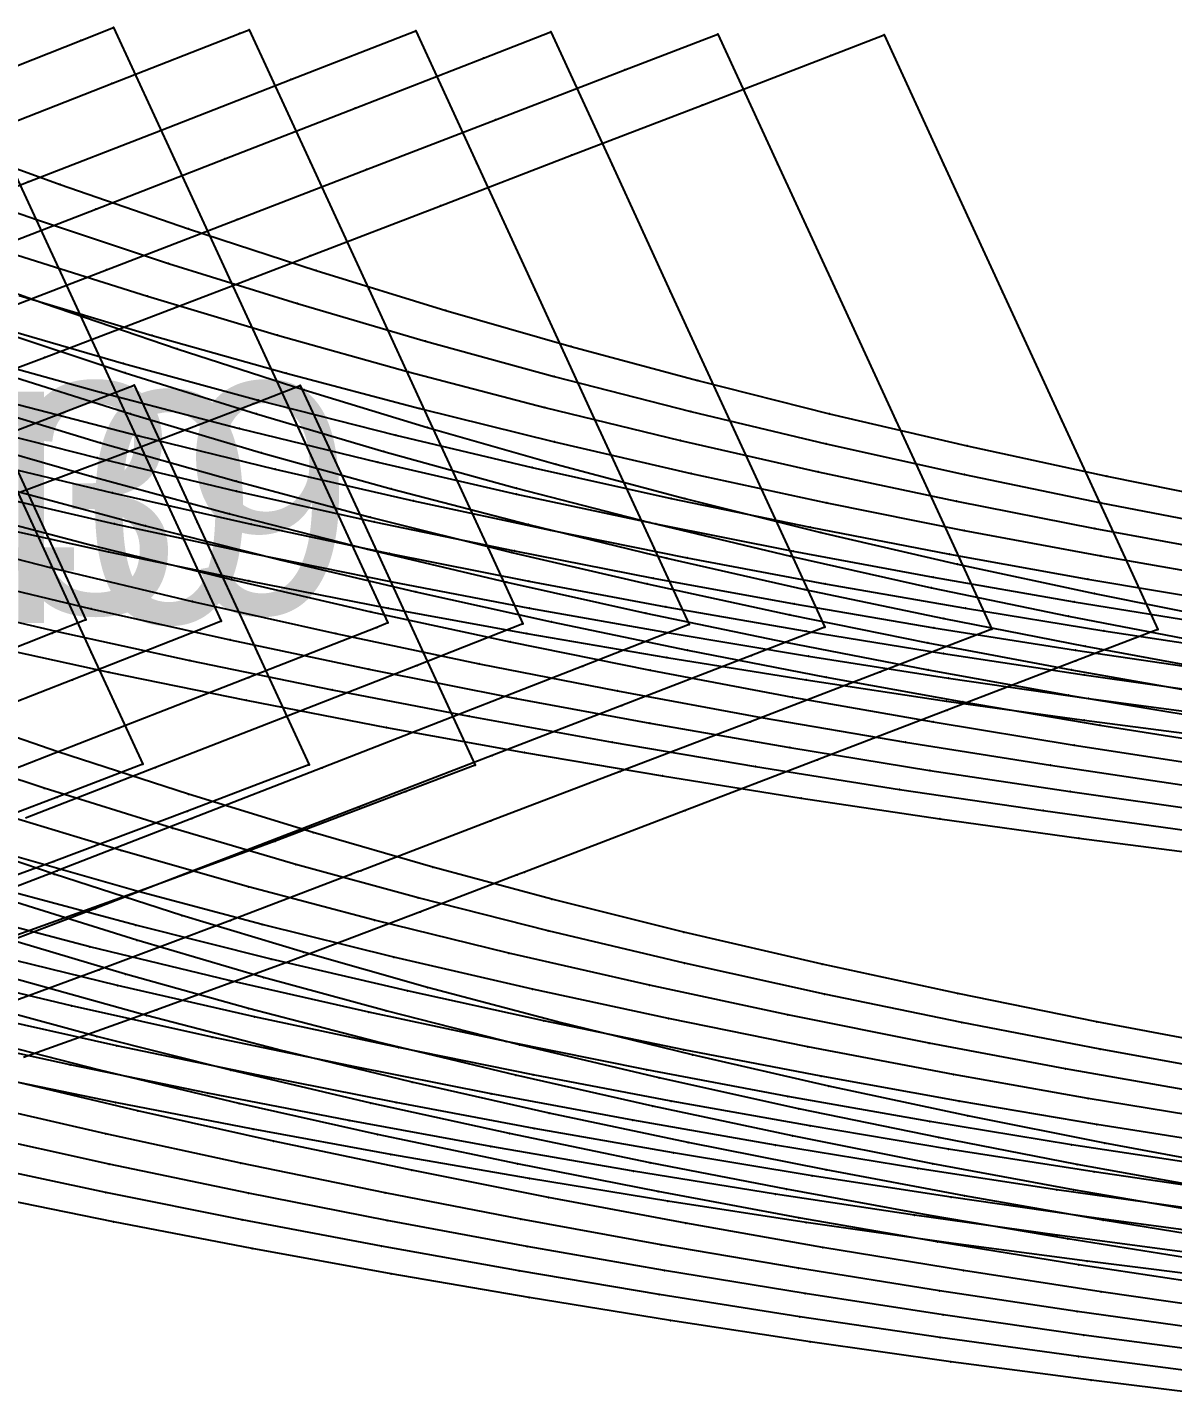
# Model space of a CAD drawing. Extents: x -2408 to 1029, y -526 to 2095.
# Drawn here: x -137.3 to -13.6, y 1373.2 to 1521.3 of the extents above; entities that cross this region are included whole.
import ezdxf

# ---------------------------------------------------------------- set-up
doc = ezdxf.new("R2010")
doc.units = 0
doc.layers.add('TEXT', color=7, linetype='Continuous')

# ---------------------------------------------------------------- blocks, each defined once
blk = doc.blocks.new(' -30')
at = {"layer": '1'}
for points in [[(-426.274865, 936.835461), (-441.581577, 939.689385), (-456.380685, 942.648381), (-471.413172, 945.853884), (-486.126893, 949.211862), (-500.740444, 952.800437), (-514.771686, 956.508654), (-528.17532, 960.30917), (-541.314227, 964.2933), (-555.126614, 968.744174), (-569.740519, 973.715217)], [(-568.963569, 1048.571729), (-554.477005, 1043.307707), (-540.595629, 1038.515472), (-526.819442, 1034.017483), (-512.781143, 1029.702996), (-499.233961, 1025.797675), (-485.569411, 1022.114168), (-471.326372, 1018.533474), (-456.453895, 1015.055786), (-441.357954, 1011.77869), (-426.385503, 1008.766398)]]:
    blk.add_lwpolyline(points, dxfattribs=at)
at = {"layer": '14'}
for points in [[(-427.323349, 949.931627), (-442.44033, 952.79284), (-457.450906, 955.84313), (-472.142353, 959.03132), (-487.065367, 962.493344), (-501.333273, 966.054996), (-514.185635, 969.509442), (-527.138064, 973.245119), (-540.608778, 977.389345), (-554.715743, 981.995033), (-569.19848, 986.9827)], [(-570.602837, 1035.635222), (-556.146623, 1030.432034), (-541.817046, 1025.533582), (-528.093922, 1021.097046), (-514.783517, 1017.043111), (-500.915315, 1013.084019), (-486.980707, 1009.363923), (-472.256533, 1005.696211), (-457.505122, 1002.275946), (-442.702748, 999.08554), (-427.630314, 996.072378)]]:
    blk.add_lwpolyline(points, dxfattribs=at)
at = {"layer": '3'}
for p in [(-554.477005, 1043.307707), (-540.595629, 1038.515472), (-526.819442, 1034.017483), (-556.146623, 1030.432034), (-512.781143, 1029.702996), (-541.817046, 1025.533582), (-499.233961, 1025.797675), (-485.569411, 1022.114168), (-528.093922, 1021.097046), (-471.326372, 1018.533474), (-514.783517, 1017.043111), (-456.453895, 1015.055786), (-500.915315, 1013.084019), (-441.357954, 1011.77869), (-486.980707, 1009.363923), (-472.256533, 1005.696211), (-457.505122, 1002.275946), (-442.702748, 999.08554), (-554.715743, 981.995033), (-540.608778, 977.389345), (-527.138064, 973.245119), (-555.126614, 968.744174), (-514.185635, 969.509442), (-501.333273, 966.054996), (-541.314227, 964.2933), (-487.065367, 962.493344), (-528.17532, 960.30917), (-472.142353, 959.03132), (-514.771686, 956.508654), (-457.450906, 955.84313), (-500.740444, 952.800437), (-442.44033, 952.79284), (-486.126893, 949.211862), (-471.413172, 945.853884), (-456.380685, 942.648381), (-441.581577, 939.689385)]:
    blk.add_point(p, dxfattribs=at)
blk = doc.blocks.new(' -31')
at = {"layer": '1'}
for points in [[(-429.340398, 934.632458), (-444.573538, 937.382133), (-459.532115, 940.276712), (-474.660789, 943.4037), (-489.745621, 946.738157), (-504.847878, 950.31615), (-519.244453, 953.981276), (-532.483017, 957.599548), (-546.168244, 961.610386), (-560.347986, 966.041115)], [(-571.206755, 1044.459492), (-557.023991, 1039.506951), (-542.763744, 1034.782492), (-528.823948, 1030.427511), (-514.984809, 1026.370767), (-501.077872, 1022.551755), (-486.319582, 1018.766292), (-471.709232, 1015.275), (-456.738543, 1011.946158), (-442.02803, 1008.905685), (-427.017117, 1006.026231)]]:
    blk.add_lwpolyline(points, dxfattribs=at)
at = {"layer": '14'}
for points in [[(-427.195375, 947.150038), (-442.100141, 949.837558), (-457.037814, 952.72937), (-471.868929, 955.798982), (-486.989281, 959.135682), (-501.729823, 962.619821), (-515.796799, 966.197261), (-529.017298, 969.817513), (-542.340669, 973.724314), (-556.197772, 978.04769), (-570.71022, 982.841463)], [(-561.575868, 1027.640981), (-547.460029, 1022.954062), (-533.26806, 1018.504078), (-519.503585, 1014.449712), (-505.165371, 1010.495679), (-490.762346, 1006.783854), (-475.5471, 1003.127913), (-460.306836, 999.722926), (-445.514757, 996.650941), (-430.180991, 993.696043)]]:
    blk.add_lwpolyline(points, dxfattribs=at)
at = {"layer": '3'}
for p in [(-557.023991, 1039.506951), (-542.763744, 1034.782492), (-528.823948, 1030.427511), (-514.984809, 1026.370767), (-547.460029, 1022.954062), (-501.077872, 1022.551755), (-533.26806, 1018.504078), (-486.319582, 1018.766292), (-471.709232, 1015.275), (-519.503585, 1014.449712), (-456.738543, 1011.946158), (-505.165371, 1010.495679), (-442.02803, 1008.905685), (-490.762346, 1006.783854), (-475.5471, 1003.127913), (-460.306836, 999.722926), (-445.514757, 996.650941), (-556.197772, 978.04769), (-542.340669, 973.724314), (-529.017298, 969.817513), (-515.796799, 966.197261), (-546.168244, 961.610386), (-501.729823, 962.619821), (-486.989281, 959.135682), (-532.483017, 957.599548), (-471.868929, 955.798982), (-519.244453, 953.981276), (-457.037814, 952.72937), (-504.847878, 950.31615), (-442.100141, 949.837558), (-489.745621, 946.738157), (-474.660789, 943.4037), (-459.532115, 940.276712), (-444.573538, 937.382133)]:
    blk.add_point(p, dxfattribs=at)
blk = doc.blocks.new(' -32')
at = {"layer": '1'}
for points in [[(-430.051563, 932.063891), (-444.974561, 934.643978), (-460.159516, 937.459765), (-475.329718, 940.46866), (-490.438671, 943.667962), (-505.246509, 947.01138), (-520.259273, 950.641022), (-534.100492, 954.235688), (-547.398689, 957.94196), (-561.10481, 962.021127)], [(-559.068408, 1035.682334), (-545.043277, 1031.231598), (-530.997716, 1027.033209), (-516.828136, 1023.064414), (-502.083988, 1019.204649), (-487.435628, 1015.624979), (-472.576951, 1012.237316), (-457.608885, 1009.059582), (-442.657641, 1006.10872), (-427.754512, 1003.377851)]]:
    blk.add_lwpolyline(points, dxfattribs=at)
at = {"layer": '14'}
for points in [[(-430.463586, 945.010559), (-445.815583, 947.699182), (-460.565213, 950.47251), (-475.844833, 953.545542), (-490.789908, 956.749211), (-505.984376, 960.227143), (-520.489401, 963.793843), (-534.125688, 967.402369), (-547.869195, 971.30855), (-562.163671, 975.645597)], [(-561.50025, 1023.118116), (-546.884833, 1018.510793), (-532.710003, 1014.309459), (-518.683505, 1010.411051), (-503.85224, 1006.553485), (-488.929032, 1002.929652), (-473.984123, 999.544096), (-458.991137, 996.379798), (-443.716487, 993.382964), (-428.640802, 990.638888)]]:
    blk.add_lwpolyline(points, dxfattribs=at)
at = {"layer": '3'}
for p in [(-545.043277, 1031.231598), (-530.997716, 1027.033209), (-516.828136, 1023.064414), (-502.083988, 1019.204649), (-546.884833, 1018.510793), (-487.435628, 1015.624979), (-532.710003, 1014.309459), (-472.576951, 1012.237316), (-518.683505, 1010.411051), (-457.608885, 1009.059582), (-503.85224, 1006.553485), (-442.657641, 1006.10872), (-488.929032, 1002.929652), (-473.984123, 999.544096), (-458.991137, 996.379798), (-443.716487, 993.382964), (-547.869195, 971.30855), (-534.125688, 967.402369), (-520.489401, 963.793843), (-505.984376, 960.227143), (-547.398689, 957.94196), (-490.789908, 956.749211), (-534.100492, 954.235688), (-475.844833, 953.545542), (-520.259273, 950.641022), (-460.565213, 950.47251), (-505.246509, 947.01138), (-445.815583, 947.699182), (-490.438671, 943.667962), (-475.329718, 940.46866), (-460.159516, 937.459765), (-444.974561, 934.643978)]:
    blk.add_point(p, dxfattribs=at)
blk = doc.blocks.new(' -33')
at = {"layer": '1'}
for points in [[(-426.503549, 928.875255), (-441.778957, 931.360131), (-456.754608, 933.976534), (-471.712141, 936.776142), (-486.620633, 939.751851), (-501.61909, 942.930526), (-516.447879, 946.280897), (-531.000714, 949.809138), (-545.149032, 953.489389), (-559.232663, 957.409186)], [(-558.893429, 1031.312961), (-544.508707, 1026.990242), (-530.053215, 1022.909332), (-515.614479, 1019.090436), (-501.034262, 1015.485179), (-486.29486, 1012.079323), (-471.613833, 1008.90997), (-456.773973, 1005.9222), (-442.011796, 1003.155768), (-426.789796, 1000.507146)], [(372.269339, 1050.82515), (378.545277, 1037.194993), (382.732925, 1028.100204), (379.101655, 1026.653663), (365.205599, 1021.131295)]]:
    blk.add_lwpolyline(points, dxfattribs=at)
at = {"layer": '14'}
for points in [[(-428.236572, 942.007384), (-443.388669, 944.516945), (-457.925801, 947.099433), (-473.668786, 950.09661), (-488.719117, 953.158344), (-503.428249, 956.33899), (-518.394975, 959.792511), (-532.655752, 963.323), (-546.027894, 966.87797), (-560.157262, 970.903811)], [(-564.441276, 1019.737663), (-550.099897, 1015.387705), (-535.462015, 1011.219998), (-520.981388, 1007.357533), (-505.674581, 1003.539426), (-491.046937, 1000.129719), (-475.633167, 996.775693), (-460.701531, 993.748809), (-445.200238, 990.826444), (-429.661151, 988.11137)]]:
    blk.add_lwpolyline(points, dxfattribs=at)
at = {"layer": '2'}
blk.add_point((382.732925, 1028.100204), dxfattribs=at)
at = {"layer": '3'}
for p in [(378.545277, 1037.194993), (-544.508707, 1026.990242), (379.101655, 1026.653663), (-530.053215, 1022.909332), (-515.614479, 1019.090436), (-550.099897, 1015.387705), (-501.034262, 1015.485179), (-486.29486, 1012.079323), (-535.462015, 1011.219998), (-471.613833, 1008.90997), (-520.981388, 1007.357533), (-456.773973, 1005.9222), (-505.674581, 1003.539426), (-442.011796, 1003.155768), (-491.046937, 1000.129719), (-475.633167, 996.775693), (-460.701531, 993.748809), (-445.200238, 990.826444), (-546.027894, 966.87797), (-532.655752, 963.323), (-518.394975, 959.792511), (-503.428249, 956.33899), (-545.149032, 953.489389), (-488.719117, 953.158344), (-531.000714, 949.809138), (-473.668786, 950.09661), (-457.925801, 947.099433), (-516.447879, 946.280897), (-443.388669, 944.516945), (-501.61909, 942.930526), (-486.620633, 939.751851), (-471.712141, 936.776142), (-456.754608, 933.976534), (-441.778957, 931.360131)]:
    blk.add_point(p, dxfattribs=at)
blk = doc.blocks.new(' -34')
at = {"layer": '1'}
for points in [[(-430.255784, 926.898214), (-445.596956, 929.331986), (-460.683874, 931.902477), (-475.964371, 934.69203), (-490.718995, 937.562037), (-505.93053, 940.705243), (-520.913507, 944.004726), (-536.03449, 947.564893), (-550.517715, 951.218091), (-564.581737, 955.018842)], [(-562.376413, 1028.227201), (-547.633795, 1023.955926), (-533.087103, 1020.006571), (-518.211241, 1016.225169), (-503.479326, 1012.719649), (-488.455408, 1009.376619), (-473.427378, 1006.255243), (-458.358386, 1003.338106), (-443.416867, 1000.646085), (-428.162378, 998.094321)], [(373.462202, 1078.023018), (379.795192, 1064.268981), (386.187455, 1050.386203), (392.45031, 1036.784463), (396.498604, 1027.992325), (394.254804, 1027.10872), (380.438332, 1021.669266), (366.443046, 1016.161306)]]:
    blk.add_lwpolyline(points, dxfattribs=at)
at = {"layer": '14'}
for points in [[(-427.164444, 939.273587), (-442.431576, 941.683226), (-457.313958, 944.204658), (-472.240801, 946.912364), (-487.059718, 949.781816), (-502.20366, 952.901265), (-516.950874, 956.128368), (-531.651047, 959.561811), (-546.292898, 963.232399), (-560.020345, 966.931315)], [(-565.320814, 1015.85095), (-551.061635, 1011.727243), (-536.184332, 1007.689938), (-521.243705, 1003.892537), (-506.213477, 1000.316958), (-491.16683, 996.969381), (-476.075008, 993.833413), (-460.689771, 990.853934), (-445.519654, 988.121189), (-430.298003, 985.574608)]]:
    blk.add_lwpolyline(points, dxfattribs=at)
at = {"layer": '2'}
blk.add_point((396.498604, 1027.992325), dxfattribs=at)
at = {"layer": '3'}
for p in [(379.795192, 1064.268981), (386.187455, 1050.386203), (392.45031, 1036.784463), (394.254804, 1027.10872), (-547.633795, 1023.955926), (380.438332, 1021.669266), (-533.087103, 1020.006571), (-518.211241, 1016.225169), (-551.061635, 1011.727243), (-503.479326, 1012.719649), (-488.455408, 1009.376619), (-536.184332, 1007.689938), (-473.427378, 1006.255243), (-521.243705, 1003.892537), (-458.358386, 1003.338106), (-506.213477, 1000.316958), (-443.416867, 1000.646085), (-491.16683, 996.969381), (-476.075008, 993.833413), (-460.689771, 990.853934), (-445.519654, 988.121189), (-546.292898, 963.232399), (-531.651047, 959.561811), (-516.950874, 956.128368), (-502.20366, 952.901265), (-550.517715, 951.218091), (-487.059718, 949.781816), (-536.03449, 947.564893), (-472.240801, 946.912364), (-520.913507, 944.004726), (-457.313958, 944.204658), (-505.93053, 940.705243), (-442.431576, 941.683226), (-490.718995, 937.562037), (-475.964371, 934.69203), (-460.683874, 931.902477), (-445.596956, 929.331986)]:
    blk.add_point(p, dxfattribs=at)
blk = doc.blocks.new(' -35')
at = {"layer": '1'}
for points in [[(-429.117689, 924.214545), (-444.394414, 926.525972), (-459.656309, 929.005658), (-474.652752, 931.615779), (-489.854663, 934.440074), (-505.039792, 937.44282), (-520.171583, 940.621769), (-535.139632, 943.962219), (-550.179271, 947.552343), (-564.687605, 951.275287)], [(-564.815979, 1024.932485), (-550.004161, 1020.814638), (-535.091265, 1016.927293), (-520.156573, 1013.280597), (-505.140233, 1009.847361), (-490.106811, 1006.632035), (-475.259847, 1003.664375), (-460.147052, 1000.845864), (-444.90543, 998.200456), (-429.727847, 995.754904)], [(363.240981, 1085.323904), (377.097833, 1090.818459), (380.638885, 1092.225189), (387.205448, 1077.96386), (393.559186, 1064.164754), (399.919372, 1050.351653), (406.363559, 1036.356107), (410.281296, 1027.847519), (409.069686, 1027.372956), (395.265535, 1021.968974), (381.191424, 1016.463064), (367.197694, 1010.992232)]]:
    blk.add_lwpolyline(points, dxfattribs=at)
at = {"layer": '14'}
for points in [[(-430.212965, 937.211806), (-445.20275, 939.511353), (-460.495367, 942.028679), (-475.834789, 944.735337), (-491.0641, 947.608372), (-506.25921, 950.66034), (-521.098031, 953.822349), (-536.213614, 957.25268), (-551.27341, 960.91653), (-565.396014, 964.608791)], [(-559.735662, 1010.305546), (-545.238088, 1006.416427), (-530.682767, 1002.74819), (-516.041644, 999.283883), (-501.388954, 996.031184), (-486.694518, 992.974543), (-471.702526, 990.058182), (-456.93501, 987.376325), (-442.117374, 984.86758), (-427.290984, 982.5327)]]:
    blk.add_lwpolyline(points, dxfattribs=at)
at = {"layer": '2'}
for p in [(380.638885, 1092.225189), (410.281296, 1027.847519)]:
    blk.add_point(p, dxfattribs=at)
at = {"layer": '3'}
for p in [(377.097833, 1090.818459), (387.205448, 1077.96386), (393.559186, 1064.164754), (399.919372, 1050.351653), (406.363559, 1036.356107), (409.069686, 1027.372956), (-550.004161, 1020.814638), (395.265535, 1021.968974), (-535.091265, 1016.927293), (381.191424, 1016.463064), (-520.156573, 1013.280597), (-505.140233, 1009.847361), (-545.238088, 1006.416427), (-490.106811, 1006.632035), (-530.682767, 1002.74819), (-475.259847, 1003.664375), (-460.147052, 1000.845864), (-516.041644, 999.283883), (-444.90543, 998.200456), (-501.388954, 996.031184), (-486.694518, 992.974543), (-471.702526, 990.058182), (-456.93501, 987.376325), (-442.117374, 984.86758), (-551.27341, 960.91653), (-536.213614, 957.25268), (-521.098031, 953.822349), (-506.25921, 950.66034), (-550.179271, 947.552343), (-491.0641, 947.608372), (-535.139632, 943.962219), (-475.834789, 944.735337), (-460.495367, 942.028679), (-520.171583, 940.621769), (-445.20275, 939.511353), (-505.039792, 937.44282), (-489.854663, 934.440074), (-474.652752, 931.615779), (-459.656309, 929.005658), (-444.394414, 926.525972)]:
    blk.add_point(p, dxfattribs=at)
blk = doc.blocks.new(' -36')
at = {"layer": '1'}
for points in [[(-426.746109, 921.42217), (-441.971365, 923.609247), (-456.844676, 925.900884), (-472.038766, 928.406724), (-486.859441, 931.017239), (-501.714928, 933.803816), (-516.474197, 936.74178), (-531.401999, 939.886106), (-546.088026, 943.170944), (-560.933354, 946.717948)], [(-560.829603, 1019.996645), (-545.966284, 1016.130939), (-531.252118, 1012.538117), (-516.291325, 1009.110718), (-501.482581, 1005.93041), (-486.698475, 1002.956437), (-471.81323, 1000.156063), (-456.631721, 997.491414), (-441.683669, 995.04864), (-426.706675, 992.775231)], [(365.447101, 1080.671039), (379.593423, 1086.207642), (393.411958, 1091.616475), (394.448357, 1092.022171), (401.017897, 1077.754366), (407.362129, 1063.975906), (413.824754, 1049.940332), (420.257502, 1035.96962), (424.01825, 1027.801971), (412.586008, 1023.315426), (398.471397, 1017.790555), (384.326717, 1012.268359), (370.267248, 1006.795088)]]:
    blk.add_lwpolyline(points, dxfattribs=at)
at = {"layer": '14'}
for points in [[(-428.067692, 934.42966), (-442.750242, 936.567781), (-458.461796, 939.023666), (-473.43249, 941.532095), (-488.453137, 944.221019), (-503.363575, 947.064247), (-517.912664, 950.005968), (-533.463402, 953.339242), (-548.262858, 956.720712), (-563.008501, 960.325957)], [(-565.841012, 1008.193847), (-550.928137, 1004.28606), (-535.95808, 1000.602625), (-520.901936, 997.126341), (-505.835526, 993.865124), (-490.727628, 990.803336), (-475.315196, 987.885057), (-460.134892, 985.204572), (-444.904269, 982.700276), (-429.665737, 980.373182)]]:
    blk.add_lwpolyline(points, dxfattribs=at)
at = {"layer": '2'}
for p in [(394.448357, 1092.022171), (424.01825, 1027.801971)]:
    blk.add_point(p, dxfattribs=at)
at = {"layer": '3'}
for p in [(393.411958, 1091.616475), (379.593423, 1086.207642), (401.017897, 1077.754366), (407.362129, 1063.975906), (413.824754, 1049.940332), (420.257502, 1035.96962), (412.586008, 1023.315426), (398.471397, 1017.790555), (-545.966284, 1016.130939), (-531.252118, 1012.538117), (384.326717, 1012.268359), (-516.291325, 1009.110718), (-501.482581, 1005.93041), (-550.928137, 1004.28606), (-486.698475, 1002.956437), (-535.95808, 1000.602625), (-471.81323, 1000.156063), (-520.901936, 997.126341), (-456.631721, 997.491414), (-505.835526, 993.865124), (-441.683669, 995.04864), (-490.727628, 990.803336), (-475.315196, 987.885057), (-460.134892, 985.204572), (-444.904269, 982.700276), (-548.262858, 956.720712), (-533.463402, 953.339242), (-517.912664, 950.005968), (-503.363575, 947.064247), (-488.453137, 944.221019), (-546.088026, 943.170944), (-473.43249, 941.532095), (-531.401999, 939.886106), (-458.461796, 939.023666), (-516.474197, 936.74178), (-442.750242, 936.567781), (-501.714928, 933.803816), (-486.859441, 931.017239), (-472.038766, 928.406724), (-456.844676, 925.900884), (-441.971365, 923.609247)]:
    blk.add_point(p, dxfattribs=at)
blk = doc.blocks.new(' -37')
at = {"layer": '1'}
for points in [[(-429.319369, 919.362242), (-444.589947, 921.496176), (-459.458358, 923.7234), (-474.683193, 926.162767), (-489.518295, 928.701425), (-504.686977, 931.4682), (-519.353713, 934.30624), (-534.946434, 937.500046), (-549.536998, 940.671178), (-565.043626, 944.260929)], [(-565.268897, 1017.490239), (-550.459273, 1013.747483), (-535.403674, 1010.172676), (-520.526289, 1006.856372), (-505.379661, 1003.689983), (-490.376879, 1000.75322), (-475.155607, 997.96775), (-460.046476, 995.387627), (-444.764461, 992.957588), (-429.595527, 990.718866)], [(352.209141, 1070.105026), (366.334854, 1075.613246), (380.618567, 1081.186494), (394.700425, 1086.683991), (408.195152, 1091.955261), (414.765191, 1077.686423), (421.105898, 1063.915629), (427.534695, 1049.953496), (433.97074, 1035.975612), (437.739906, 1027.789688), (426.242376, 1023.275826), (412.2196, 1017.787084), (398.094203, 1012.274825), (383.999994, 1006.792931), (369.796874, 1001.290442), (369.466019, 1001.163025), (368.72139, 1000.874786), (355.579303, 995.816777)]]:
    blk.add_lwpolyline(points, dxfattribs=at)
at = {"layer": '14'}
for points in [[(-431.351645, 932.455452), (-446.76127, 934.648276), (-461.801489, 936.944287), (-477.162716, 939.454594), (-492.576146, 942.148461), (-507.877097, 945.000931), (-523.145764, 948.02499), (-538.043217, 951.149056), (-553.237313, 954.534323), (-568.379553, 958.140841)], [(-570.870374, 1005.829338), (-555.538676, 1001.918483), (-540.150856, 998.234788), (-524.676906, 994.760917), (-509.194248, 991.505117), (-494.260561, 988.563888), (-478.701086, 985.698197), (-463.107879, 983.021274), (-447.464219, 980.523584), (-431.813528, 978.20646)]]:
    blk.add_lwpolyline(points, dxfattribs=at)
at = {"layer": '2'}
for p in [(408.195152, 1091.955261), (437.739906, 1027.789688)]:
    blk.add_point(p, dxfattribs=at)
at = {"layer": '3'}
for p in [(394.700425, 1086.683991), (380.618567, 1081.186494), (414.765191, 1077.686423), (366.334854, 1075.613246), (421.105898, 1063.915629), (427.534695, 1049.953496), (433.97074, 1035.975612), (426.242376, 1023.275826), (412.2196, 1017.787084), (-550.459273, 1013.747483), (398.094203, 1012.274825), (-535.403674, 1010.172676), (-520.526289, 1006.856372), (383.999994, 1006.792931), (-505.379661, 1003.689983), (-555.538676, 1001.918483), (369.796874, 1001.290442), (-490.376879, 1000.75322), (368.72139, 1000.874786), (369.466019, 1001.163025), (-540.150856, 998.234788), (-475.155607, 997.96775), (-460.046476, 995.387627), (-524.676906, 994.760917), (-444.764461, 992.957588), (-509.194248, 991.505117), (-494.260561, 988.563888), (-478.701086, 985.698197), (-463.107879, 983.021274), (-447.464219, 980.523584), (-553.237313, 954.534323), (-538.043217, 951.149056), (-523.145764, 948.02499), (-507.877097, 945.000931), (-492.576146, 942.148461), (-549.536998, 940.671178), (-477.162716, 939.454594), (-534.946434, 937.500046), (-461.801489, 936.944287), (-446.76127, 934.648276), (-519.353713, 934.30624), (-504.686977, 931.4682), (-489.518295, 928.701425), (-474.683193, 926.162767), (-459.458358, 923.7234), (-444.589947, 921.496176)]:
    blk.add_point(p, dxfattribs=at)
at = {"layer": '4'}
for p in [(368.72139, 1000.874786), (369.466019, 1001.163025)]:
    blk.add_point(p, dxfattribs=at)
blk = doc.blocks.new(' -38')
at = {"layer": '1'}
for points in [[(-428.581686, 916.889147), (-443.837055, 918.932134), (-459.06097, 921.119342), (-473.971512, 923.410495), (-489.148766, 925.901077), (-504.021637, 928.502933), (-519.143084, 931.312723), (-534.117269, 934.259495), (-549.17449, 937.395282), (-564.172123, 940.704734)], [(-563.427684, 1013.462461), (-548.820473, 1009.960823), (-533.814773, 1006.576329), (-518.898563, 1003.415658), (-503.81131, 1000.416038), (-489.018966, 997.659611), (-473.865014, 995.017371), (-459.018791, 992.599587), (-443.810385, 990.291525), (-428.626441, 988.15345)], [(358.500034, 1067.204314), (372.765039, 1072.74267), (386.730965, 1078.170662), (400.799045, 1083.643287), (414.682171, 1089.048539), (421.946335, 1091.878891), (428.560168, 1077.514878), (434.858011, 1063.837159), (441.268156, 1049.915563), (447.698984, 1035.949036), (451.563339, 1027.556381), (443.628077, 1024.491796), (429.626396, 1019.085496), (415.606633, 1013.673451), (401.237364, 1008.12785), (387.052649, 1002.655053), (383.181801, 1001.163559), (382.42981, 1000.871887), (372.742773, 997.141267), (358.320956, 991.658059)]]:
    blk.add_lwpolyline(points, dxfattribs=at)
at = {"layer": '14'}
for points in [[(-427.710771, 929.582337), (-442.766392, 931.605115), (-458.197933, 933.830932), (-473.211022, 936.149782), (-488.199541, 938.621876), (-503.243807, 941.267241), (-518.17583, 944.058712), (-533.077899, 947.00955), (-548.345285, 950.207254), (-563.175652, 953.505247)], [(-566.008692, 1001.018653), (-551.102029, 997.452711), (-536.112276, 994.078799), (-521.118183, 990.906521), (-505.200674, 987.750898), (-490.738192, 985.064912), (-475.639206, 982.437272), (-460.491044, 979.975138), (-445.337875, 977.680262), (-430.161493, 975.545388)], [(358.963165, 1053.761826), (365.785106, 1038.945869), (372.292044, 1024.81404), (377.860909, 1012.721558), (377.860451, 1012.721405), (377.860107, 1012.721252), (368.60817, 1009.155058), (354.421862, 1003.75921)]]:
    blk.add_lwpolyline(points, dxfattribs=at)
at = {"layer": '2'}
for p in [(421.946335, 1091.878891), (451.563339, 1027.556381), (377.860909, 1012.721558)]:
    blk.add_point(p, dxfattribs=at)
at = {"layer": '3'}
for p in [(414.682171, 1089.048539), (400.799045, 1083.643287), (386.730965, 1078.170662), (428.560168, 1077.514878), (372.765039, 1072.74267), (434.858011, 1063.837159), (441.268156, 1049.915563), (365.785106, 1038.945869), (447.698984, 1035.949036), (372.292044, 1024.81404), (443.628077, 1024.491796), (429.626396, 1019.085496), (415.606633, 1013.673451), (377.860107, 1012.721252), (377.860451, 1012.721405), (-548.820473, 1009.960823), (368.60817, 1009.155058), (401.237364, 1008.12785), (-533.814773, 1006.576329), (-518.898563, 1003.415658), (387.052649, 1002.655053), (-503.81131, 1000.416038), (382.42981, 1000.871887), (383.181801, 1001.163559), (-551.102029, 997.452711), (-489.018966, 997.659611), (372.742773, 997.141267), (-536.112276, 994.078799), (-473.865014, 995.017371), (-459.018791, 992.599587), (-521.118183, 990.906521), (-443.810385, 990.291525), (-505.200674, 987.750898), (-490.738192, 985.064912), (-475.639206, 982.437272), (-460.491044, 979.975138), (-445.337875, 977.680262), (-548.345285, 950.207254), (-533.077899, 947.00955), (-518.17583, 944.058712), (-503.243807, 941.267241), (-488.199541, 938.621876), (-549.17449, 937.395282), (-473.211022, 936.149782), (-534.117269, 934.259495), (-458.197933, 933.830932), (-519.143084, 931.312723), (-442.766392, 931.605115), (-504.021637, 928.502933), (-489.148766, 925.901077), (-473.971512, 923.410495), (-459.06097, 921.119342), (-443.837055, 918.932134)]:
    blk.add_point(p, dxfattribs=at)
at = {"layer": '4'}
for p in [(377.860107, 1012.721252), (377.860451, 1012.721405), (382.42981, 1000.871887), (383.181801, 1001.163559)]:
    blk.add_point(p, dxfattribs=at)
blk = doc.blocks.new(' -39')
at = {"layer": '1'}
for points in [[(-429.224414, 914.632572), (-444.43764, 916.599058), (-459.369995, 918.6681), (-474.544191, 920.916216), (-489.747335, 923.322579), (-504.873214, 925.875688), (-519.739144, 928.542034), (-534.809225, 931.405934), (-549.529295, 934.361248), (-564.535652, 937.543096)], [(-563.717708, 1010.102746), (-548.604151, 1006.63477), (-533.668332, 1003.41051), (-518.760117, 1000.38472), (-503.750367, 997.524538), (-488.67564, 994.832284), (-473.604773, 992.314048), (-458.480938, 989.954475), (-443.359927, 987.757468), (-428.199633, 985.713765)], [(355.236348, 1060.664412), (367.355995, 1065.322647), (369.692615, 1066.220764), (383.822645, 1071.664578), (397.805993, 1077.056936), (411.742652, 1082.43552), (425.695749, 1087.824346), (435.741577, 1091.706848), (442.204675, 1077.670195), (448.560999, 1063.865462), (454.98593, 1049.911753), (461.418724, 1035.940935), (465.365791, 1027.368622), (453.31974, 1022.751855), (439.268951, 1017.369772), (425.216065, 1011.989858), (411.237758, 1006.641727), (397.173381, 1001.264519), (396.899414, 1001.160049), (396.109543, 1000.857925), (383.090266, 995.893118), (368.891684, 990.541382), (354.766985, 985.34326)]]:
    blk.add_lwpolyline(points, dxfattribs=at)
at = {"layer": '14'}
for points in [[(-431.304898, 927.694329), (-446.730073, 929.724091), (-462.135276, 931.900733), (-477.154961, 934.171595), (-492.514354, 936.651604), (-507.931686, 939.307875), (-523.234368, 942.114068), (-538.506829, 945.083742), (-553.393472, 948.142375), (-568.597582, 951.451346)], [(-571.135147, 998.816587), (-554.93492, 995.038613), (-540.454036, 991.863113), (-525.068648, 988.688356), (-510.266124, 985.819422), (-494.809999, 983.009908), (-479.322493, 980.377839), (-463.785503, 977.914225), (-448.244231, 975.621049), (-432.679961, 973.491027)], [(359.482535, 1048.671111), (372.679138, 1053.761826), (372.679138, 1053.761826), (379.501079, 1038.945869), (386.008017, 1024.81404), (391.576881, 1012.721558), (391.576118, 1012.721252), (391.57608, 1012.721252), (378.465255, 1007.694425), (364.018147, 1002.254273), (349.417778, 996.917945)]]:
    blk.add_lwpolyline(points, dxfattribs=at)
at = {"layer": '2'}
for p in [(435.741577, 1091.706848), (372.679138, 1053.761826), (465.365791, 1027.368622), (391.576881, 1012.721558)]:
    blk.add_point(p, dxfattribs=at)
at = {"layer": '3'}
for p in [(425.695749, 1087.824346), (411.742652, 1082.43552), (397.805993, 1077.056936), (442.204675, 1077.670195), (383.822645, 1071.664578), (367.355995, 1065.322647), (369.692615, 1066.220764), (448.560999, 1063.865462), (372.679138, 1053.761826), (454.98593, 1049.911753), (379.501079, 1038.945869), (461.418724, 1035.940935), (386.008017, 1024.81404), (453.31974, 1022.751855), (439.268951, 1017.369772), (391.57608, 1012.721252), (391.576118, 1012.721252), (425.216065, 1011.989858), (378.465255, 1007.694425), (-548.604151, 1006.63477), (411.237758, 1006.641727), (-533.668332, 1003.41051), (364.018147, 1002.254273), (397.173381, 1001.264519), (-518.760117, 1000.38472), (396.109543, 1000.857925), (396.899414, 1001.160049), (-503.750367, 997.524538), (383.090266, 995.893118), (-554.93492, 995.038613), (-488.67564, 994.832284), (-540.454036, 991.863113), (-473.604773, 992.314048), (-458.480938, 989.954475), (368.891684, 990.541382), (-525.068648, 988.688356), (-443.359927, 987.757468), (-510.266124, 985.819422), (-494.809999, 983.009908), (-479.322493, 980.377839), (-463.785503, 977.914225), (-448.244231, 975.621049), (-553.393472, 948.142375), (-538.506829, 945.083742), (-523.234368, 942.114068), (-507.931686, 939.307875), (-492.514354, 936.651604), (-549.529295, 934.361248), (-477.154961, 934.171595), (-462.135276, 931.900733), (-534.809225, 931.405934), (-446.730073, 929.724091), (-519.739144, 928.542034), (-504.873214, 925.875688), (-489.747335, 923.322579), (-474.544191, 920.916216), (-459.369995, 918.6681), (-444.43764, 916.599058)]:
    blk.add_point(p, dxfattribs=at)
at = {"layer": '4'}
for p in [(367.355995, 1065.322647), (372.679138, 1053.761826), (391.57608, 1012.721252), (391.576118, 1012.721252), (396.109543, 1000.857925), (396.899414, 1001.160049)]:
    blk.add_point(p, dxfattribs=at)
at = {"layer": 'TEXT', "color": 7}
blk.add_text('g05-39', height=25, dxfattribs=at).set_placement((-626.85, 996.89))
blk = doc.blocks.new(' -40')
at = {"layer": '1'}
for points in [[(-427.928258, 912.172961), (-443.076012, 914.046493), (-458.206556, 916.054192), (-473.430864, 918.216233), (-488.521518, 920.504771), (-503.802488, 922.975137), (-518.697682, 925.536679), (-533.712952, 928.276481), (-548.699854, 931.167774), (-563.73113, 934.226303)], [(-564.247687, 1006.901154), (-549.253976, 1003.595558), (-534.087185, 1000.44865), (-519.017233, 997.509636), (-504.053926, 994.769193), (-488.921597, 992.170757), (-473.864017, 989.751068), (-458.680168, 987.473051), (-443.800501, 985.393607), (-428.574356, 983.418173)], [(344.369741, 1051.415679), (358.758732, 1056.788266), (372.993793, 1062.214465), (381.072083, 1065.322571), (387.44987, 1067.776385), (401.531938, 1073.197241), (415.720887, 1078.658974), (429.808239, 1084.081371), (443.738496, 1089.443087), (449.482002, 1091.653671), (455.940904, 1077.626232), (462.290057, 1063.837118), (468.694397, 1049.928117), (475.1308, 1035.949449), (479.075012, 1027.383347), (470.208717, 1023.985631), (456.301064, 1018.656943), (442.280197, 1013.285913), (427.981922, 1007.80976), (413.906816, 1002.420398), (410.6147, 1001.161575), (409.831772, 1000.860291), (399.397524, 996.872641), (385.107798, 991.480284), (370.889052, 986.259433), (356.484973, 981.116691)]]:
    blk.add_lwpolyline(points, dxfattribs=at)
at = {"layer": '14'}
for points in [[(-427.674827, 924.933175), (-443.47804, 926.902935), (-458.473322, 928.91115), (-473.864828, 931.117856), (-488.819894, 933.407924), (-503.751794, 935.843521), (-518.745305, 938.444687), (-533.624393, 941.182896), (-548.47564, 944.07202), (-563.714223, 947.200754)], [(-564.001127, 993.826102), (-549.201675, 990.600189), (-534.365017, 987.55214), (-519.199466, 984.621136), (-504.296689, 981.915421), (-489.365303, 979.371384), (-474.386271, 976.98072), (-459.40548, 974.746026), (-444.403343, 972.660415), (-429.049913, 970.679392)], [(353.179962, 1041.137101), (367.250711, 1046.424374), (381.290667, 1051.792824), (386.395149, 1053.761826), (386.395149, 1053.761826), (393.21709, 1038.945869), (399.724028, 1024.81404), (405.292892, 1012.721558), (405.292091, 1012.721252), (405.29171, 1012.7211), (397.81319, 1009.858118), (383.677561, 1004.501897), (369.600955, 999.301814), (355.373379, 994.194059)]]:
    blk.add_lwpolyline(points, dxfattribs=at)
at = {"layer": '2'}
for p in [(449.482002, 1091.653671), (386.395149, 1053.761826), (479.075012, 1027.383347), (405.292892, 1012.721558)]:
    blk.add_point(p, dxfattribs=at)
at = {"layer": '3'}
for p in [(443.738496, 1089.443087), (429.808239, 1084.081371), (415.720887, 1078.658974), (455.940904, 1077.626232), (401.531938, 1073.197241), (387.44987, 1067.776385), (381.072083, 1065.322571), (462.290057, 1063.837118), (372.993793, 1062.214465), (358.758732, 1056.788266), (386.395149, 1053.761826), (381.290667, 1051.792824), (468.694397, 1049.928117), (367.250711, 1046.424374), (393.21709, 1038.945869), (475.1308, 1035.949449), (399.724028, 1024.81404), (470.208717, 1023.985631), (456.301064, 1018.656943), (442.280197, 1013.285913), (405.29171, 1012.7211), (405.292091, 1012.721252), (397.81319, 1009.858118), (427.981922, 1007.80976), (383.677561, 1004.501897), (-549.253976, 1003.595558), (413.906816, 1002.420398), (-534.087185, 1000.44865), (409.831772, 1000.860291), (410.6147, 1001.161575), (369.600955, 999.301814), (-519.017233, 997.509636), (399.397524, 996.872641), (-504.053926, 994.769193), (-488.921597, 992.170757), (385.107798, 991.480284), (-549.201675, 990.600189), (-473.864017, 989.751068), (-534.365017, 987.55214), (-458.680168, 987.473051), (-443.800501, 985.393607), (370.889052, 986.259433), (-519.199466, 984.621136), (-504.296689, 981.915421), (-489.365303, 979.371384), (-474.386271, 976.98072), (-459.40548, 974.746026), (-444.403343, 972.660415), (-548.47564, 944.07202), (-533.624393, 941.182896), (-518.745305, 938.444687), (-503.751794, 935.843521), (-488.819894, 933.407924), (-548.699854, 931.167774), (-473.864828, 931.117856), (-458.473322, 928.91115), (-533.712952, 928.276481), (-443.47804, 926.902935), (-518.697682, 925.536679), (-503.802488, 922.975137), (-488.521518, 920.504771), (-473.430864, 918.216233), (-458.206556, 916.054192), (-443.076012, 914.046493)]:
    blk.add_point(p, dxfattribs=at)
at = {"layer": '4'}
for p in [(381.072083, 1065.322571), (386.395149, 1053.761826), (405.29171, 1012.7211), (405.292091, 1012.721252), (409.831772, 1000.860291), (410.6147, 1001.161575)]:
    blk.add_point(p, dxfattribs=at)
at = {"layer": 'TEXT', "color": 7}
blk.add_text('g05-40', height=25, dxfattribs=at).set_placement((-637.5, 995.91))

msp = doc.modelspace()

# ---------------------------------------------------------------- block references
at = {"layer": '1'}
for name, p in [(' -32', (420.69429, 460.98861)), (' -34', (420.69429, 460.98861)), (' -33', (420.69429, 460.98861)), (' -35', (420.69429, 460.98861)), (' -31', (420.69429, 460.98861)), (' -30', (420.69429, 460.98861)), (' -36', (420.69429, 460.98861)), (' -38', (420.69429, 460.98861)), (' -37', (420.69429, 460.98861)), (' -39', (420.69429, 460.98861)), (' -40', (420.69429, 460.98861)), (' -34', (-512.877729, 429.098086)), (' -33', (-513.729155, 429.147803)), (' -36', (-507.788996, 429.001375)), (' -35', (-508.640982, 429.051384)), (' -38', (-502.699294, 428.903101)), (' -37', (-503.551747, 428.953571)), (' -39', (-498.461818, 428.854057)), (' -40', (-494.224148, 428.804325))]:
    msp.add_blockref(name, p, dxfattribs=at)

doc.saveas('drawing.dxf')
